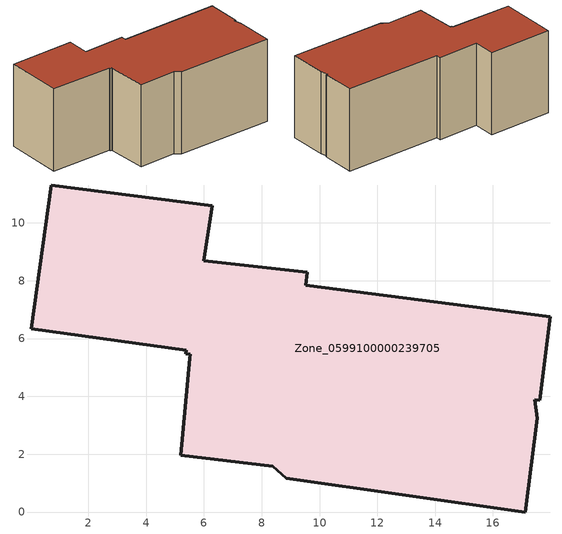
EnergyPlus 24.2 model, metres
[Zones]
Zone_0599100000239705
 floor ground (C_G): 5.53,5.45 5.37,5.47 5.39,5.59 0.03,6.34 0.73,11.31 6.29,10.6 6,8.69 9.57,8.3 9.53,7.85 17.98,6.75 17.61,3.87 17.45,3.89 17.53,3.24 17.12,0 8.85,1.17 8.39,1.58 5.21,1.97 5.51,5.31 z0
 wall outside (C_F): 6.29,10.6 0.73,11.31 0.03,6.34 5.39,5.59 5.37,5.47 5.53,5.45 5.51,5.31 5.21,1.97 8.39,1.58 8.85,1.17 17.12,0 17.53,3.24 17.45,3.89 17.61,3.87 17.98,6.75 9.53,7.85 9.57,8.3 6,8.69 6.29,10.6 z0:7.21
 roof outside (C_R): 5.51,5.31 5.21,1.97 8.39,1.58 8.85,1.17 17.12,0 17.53,3.24 17.45,3.89 17.61,3.87 17.98,6.75 9.53,7.85 9.57,8.3 6,8.69 6.29,10.6 0.73,11.31 0.03,6.34 5.39,5.59 5.37,5.47 5.53,5.45 z7.21
[BUILDING]
Pand.0599100000239705: North Axis=0; Terrain=City; Loads Convergence Tolerance Value=0.04; Temperature Convergence Tolerance Value=0.4; Solar Distribution=FullExterior; Maximum Number of Warmup Days=25; Minimum Number of Warmup Days=1
[Site:Location]
Rotterdam.The.Hague.AP_ZH_NLD Design_Conditions: Latitude=51.96; Longitude=4.45; Time Zone=1; Elevation=-4.5
[SITE:GROUNDTEMPERATURE:BUILDINGSURFACE]
18, 18, 18, 18, 18, 18, 18, 18, 18, 18, 18, 18
[MATERIAL] Thermal Absorptance=0.9; Solar Absorptance=0.7; Visible Absorptance=0.7
Name | Roughness | Thickness | Conductivity | Density | Specific Heat
G.D.1965 | MediumSmooth | 0.15 | 1 | 540 | 1210
F.D.1965 | Rough | 0.3 | 0.857143 | 1920 | 840
R.D.1965 | MediumRough | 0.2 | 0.08 | 1500 | 1000
[CONSTRUCTION]
C_G: G.D.1965
C_F: F.D.1965
C_R: R.D.1965
[ZONE]
Zone_0599100000239705: Type=1; Multiplier=1; Ceiling Height=Autocalculate; Volume=Autocalculate; Floor Area=autocalculate; Part of Total Floor Area=Yes
[ZONEINFILTRATION:DESIGNFLOWRATE]
Infil_Zone_0599100000239705: Zone or ZoneList or Space or SpaceList=Zone_0599100000239705; Schedule=AlwaysOn; Design Flow Rate Calculation Method=Flow/Area; Flow Rate per Floor Area=0.0042; Constant Term Coefficient=1; Temperature Term Coefficient=0; Velocity Term Coefficient=0; Velocity Squared Term Coefficient=0
[HVACTEMPLATE:ZONE:IDEALLOADSAIRSYSTEM]
Zone_0599100000239705: Maximum Heating Supply Air Temperature=50; Minimum Cooling Supply Air Temperature=13; Maximum Heating Supply Air Humidity Ratio=0.0156; Minimum Cooling Supply Air Humidity Ratio=0.0077; Heating Limit=NoLimit; Cooling Limit=NoLimit; Dehumidification Control Type=ConstantSensibleHeatRatio; Cooling Sensible Heat Ratio=0.7; Dehumidification Setpoint=60; Humidification Control Type=None; Humidification Setpoint=30; Outdoor Air Method=None; Outdoor Air Flow Rate per Person=0.00944; Outdoor Air Flow Rate per Zone Floor Area=0; Outdoor Air Flow Rate per Zone=0; Demand Controlled Ventilation Type=None; Outdoor Air Economizer Type=NoEconomizer; Heat Recovery Type=None; Sensible Heat Recovery Effectiveness=0.7; Latent Heat Recovery Effectiveness=0.65
[ZONECONTROL:THERMOSTAT]
ThermostatControl_Zone_0599100000239705: Zone or ZoneList=Zone_0599100000239705; Control Type Schedule=DualSetpointControlType; Control 1=Thermostat_Zone_0599100000239705; Temperature Difference Between Cutout And Setpoint=0
[THERMOSTATSETPOINT:DUALSETPOINT]
Thermostat_Zone_0599100000239705: Heating Setpoint Temperature Schedule=HeatingSetpoint_Zone_0599100000239705; Cooling Setpoint Temperature Schedule=CoolingSetpoint_Zone_0599100000239705
[SCHEDULE:COMPACT]
HeatingSetpoint_Zone_0599100000239705: Through: 12/31, For: AllDays, Until: 24:00, 21
CoolingSetpoint_Zone_0599100000239705: Through: 12/31, For: AllDays, Until: 24:00, 24
DualSetpointControlType: Through: 12/31, For: AllDays, Until: 24:00, 4
AlwaysOn: Through: 12/31, For: AllDays, Until: 24:00, 1
